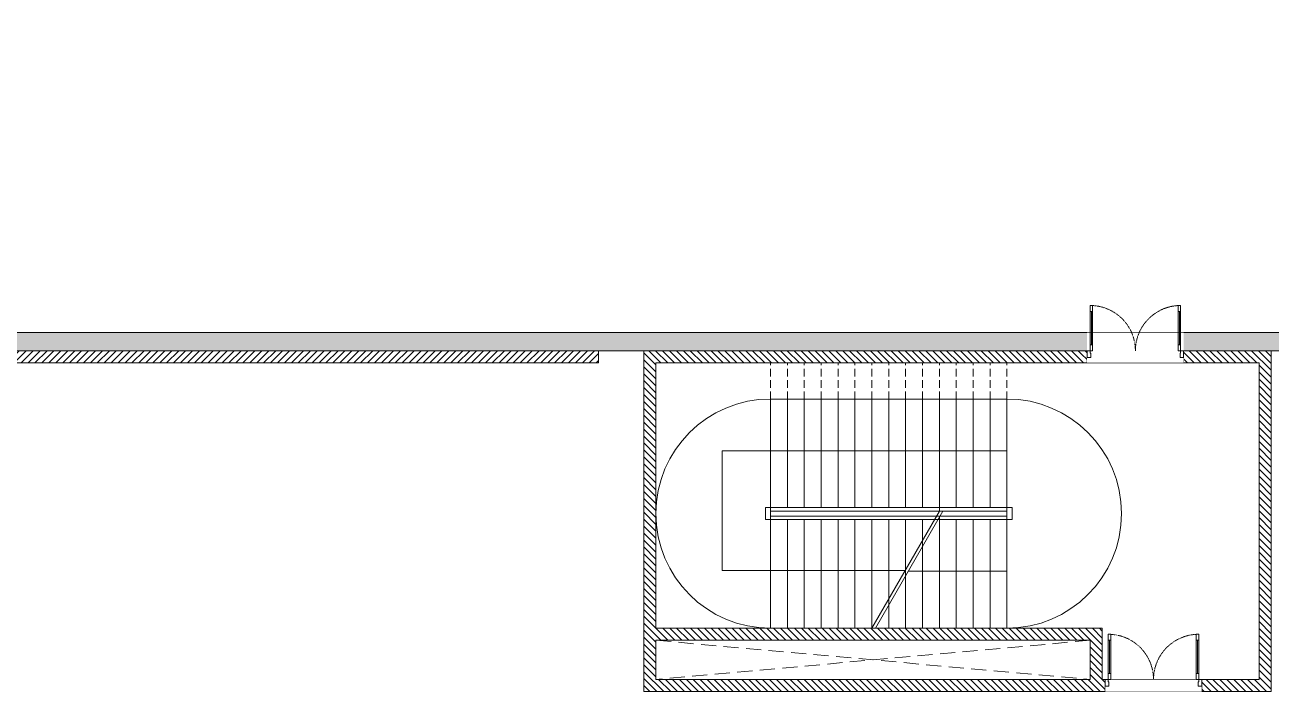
# Model space of a CAD drawing. Header units: millimetres. Extents: x -162958 to 167200, y -450 to 146301.
# Drawn here: x 22886 to 43550, y 135225 to 146301 of the extents above; entities that cross this region are included whole.
import ezdxf

# ---------------------------------------------------------------- set-up
doc = ezdxf.new("R2010")
doc.units = ezdxf.units.MM
doc.set_wipeout_variables(frame=1)
for name, pattern in [('Xr_MB nha xuong CM2$0$DASHED', [0.75, 0.5, -0.25]), ('Xr_MB nha xuong CM2$0$Xr_MB nha xuong + VP$0$HIDDEN2', [0.1875, 0.125, -0.0625]), ('Xr_MB nha xuong CM2$0$Xr_MB nha xuong + VP$0$HIDDENX2', [0.75, 0.5, -0.25])]:
    doc.linetypes.add(name, pattern=pattern)
doc.layers.get('0').update_dxf_attribs({"lineweight": 5})
for name, color, linetype, lineweight in [('CJSC.8-Cua', 15, 'Continuous', 5), ('Xr_MB nha xuong CM2$0$A-Solid-Stair', 151, 'Continuous', 5), ('Xr_MB nha xuong CM2$0$A-Solid-Wall H', 9, 'Continuous', 18), ('Xr_MB nha xuong CM2$0$A-Solid-WallC', 2, 'Continuous', 5), ('Xr_MB nha xuong CM2$0$A-Solid-WallL', 6, 'Continuous', 5), ('Xr_MB nha xuong CM2$0$CJSC.4-Net manh', 8, 'Continuous', 5), ('Xr_MB nha xuong CM2$0$Xr_MB nha xuong + VP$0$CJSC.11-Khuat', 169, 'Xr_MB nha xuong CM2$0$Xr_MB nha xuong + VP$0$HIDDENX2', 5), ('Xr_MB nha xuong CM2$0$Xr_MB nha xuong + VP$0$CJSC.2-Tuong', 8, 'Continuous', 5), ('Xr_MB nha xuong CM2$0$Xr_MB nha xuong + VP$0$CJSC.8-Cua', 15, 'Continuous', 5)]:
    doc.layers.add(name, color=color, linetype=linetype, lineweight=lineweight)

# ---------------------------------------------------------------- blocks, each defined once
blk = doc.blocks.new('Xr_MB nha xuong CM2$0$20261F 幕墙')
at = {"layer": 'Xr_MB nha xuong CM2$0$A-Solid-Wall H'}
h = blk.add_hatch(dxfattribs=at)
h.set_pattern_fill('GOST_WOOD', color=256, scale=25, angle=-90)
h.paths.add_polyline_path([(3205053, 2398934), (3205603, 2398934), (3205603, 2399234), (3161603, 2399234), (3161603, 2390984), (3161903, 2390984), (3161903, 2398934)])
h = blk.add_hatch(dxfattribs=at)
h.set_pattern_fill('ANSI31', color=256, scale=650)
h.set_pattern_definition([(45, (2194615.53, 817811.32), (-57.452426, 57.452426), [])])
h.paths.add_polyline_path([(3194003, 2398934), (3161903, 2398934), (3161903, 2398734), (3194003, 2398734)])
at = {"layer": 'Xr_MB nha xuong CM2$0$A-Solid-WallC', "linetype": 'ByBlock', "lineweight": 0, "ltscale": 0.1}
blk.add_lwpolyline([(3194003, 2398934), (3161903, 2398934), (3161903, 2398734), (3194003, 2398734)], close=True, dxfattribs=at)
at = {"layer": 'Xr_MB nha xuong CM2$0$A-Solid-WallL'}
blk.add_lwpolyline([(3205053, 2398934), (3205603, 2398934), (3205603, 2399234), (3161603, 2399234), (3161603, 2390984), (3161903, 2390984), (3161903, 2398934), (3205053, 2398934)], close=True, dxfattribs=at)
blk = doc.blocks.new('Xr_MB nha xuong CM2$0$loutiqiang01222')
at = {"layer": 'Xr_MB nha xuong CM2$0$A-Solid-Wall H'}
h = blk.add_hatch(dxfattribs=at)
h.set_pattern_fill('ANSI31', color=256, scale=650, angle=-180)
h.set_pattern_definition([(225, (3927284.35, 4044438.594), (57.452426, -57.452426), [])])
h.paths.add_polyline_path([(2827447, 2232316), (2827447, 2237966), (2837847, 2237966), (2837847, 2232316)])
h.paths.add_polyline_path([(2827647, 2236916), (2827647, 2232516), (2837647, 2232516), (2837647, 2237766), (2835047, 2237766), (2835047, 2236916)], flags=16)
h.paths.add_polyline_path([(2827647, 2237116), (2834847, 2237116), (2834847, 2237766), (2827647, 2237766)], flags=16)
at = {"layer": 'Xr_MB nha xuong CM2$0$A-Solid-WallC', "linetype": 'ByBlock', "lineweight": 0, "ltscale": 0.1}
blk.add_lwpolyline([(2827447, 2232316), (2827447, 2237966), (2837847, 2237966), (2837847, 2232316)], close=True, dxfattribs=at)
at = {"layer": 'Xr_MB nha xuong CM2$0$A-Solid-WallC'}
for points in [[(2827647, 2237116), (2834847, 2237116), (2834847, 2237766), (2827647, 2237766)], [(2827647, 2236916), (2827647, 2232516), (2837647, 2232516), (2837647, 2237766), (2835047, 2237766), (2835047, 2236916)]]:
    blk.add_lwpolyline(points, close=True, dxfattribs=at)
at = {"layer": 'Xr_MB nha xuong CM2$0$Xr_MB nha xuong + VP$0$CJSC.11-Khuat', "ltscale": 500}
for p, q in [((2827647, 2237116), (2834847, 2237766)), ((2834847, 2237116), (2827647, 2237766))]:
    blk.add_line(p, q, dxfattribs=at)
blk = doc.blocks.new('Xr_MB nha xuong CM2$0$xiaofangti01')
at = {"color": 0, "linetype": 'ByBlock', "lineweight": 0, "ltscale": 0.1}
for p, q in [((3297863, 2534458), (3297863, 2538258)), ((3297863, 2534458), (3297863, 2538258)), ((3297863, 2538258), (3301783, 2538258)), ((3298143, 2536458), (3298143, 2538258)), ((3298143, 2536458), (3298143, 2538258)), ((3298423, 2536458), (3298423, 2538258)), ((3298423, 2536458), (3298423, 2538258)), ((3298703, 2536458), (3298703, 2538258)), ((3298703, 2536458), (3298703, 2538258)), ((3298983, 2536398), (3298983, 2538258)), ((3298983, 2536398), (3298983, 2538258)), ((3299263, 2536458), (3299263, 2538258)), ((3299263, 2536458), (3299263, 2538258)), ((3299543, 2536458), (3299543, 2538258)), ((3299543, 2536458), (3299543, 2538258)), ((3299823, 2536458), (3299823, 2538258)), ((3299823, 2536458), (3299823, 2538258)), ((3300103, 2536458), (3300103, 2538258)), ((3300103, 2536458), (3300103, 2538258)), ((3300383, 2536458), (3300383, 2538258)), ((3300383, 2536458), (3300383, 2538258)), ((3300663, 2536458), (3300663, 2538258)), ((3300663, 2536458), (3300663, 2538258)), ((3300943, 2536458), (3300943, 2538258)), ((3300943, 2536458), (3300943, 2538258)), ((3301223, 2536458), (3301223, 2538258)), ((3301503, 2536458), (3301503, 2538258)), ((3301783, 2534458), (3301783, 2538258)), ((3302583, 2537397), (3297863, 2537397)), ((3302583, 2535416), (3302583, 2537397)), ((3297776, 2536458), (3297776, 2536258)), ((3301865, 2536458), (3297776, 2536458)), ((3301783, 2536398), (3297863, 2536398)), ((3300045, 2534458), (3298925, 2536398)), ((3300045, 2534458), (3298925, 2536398)), ((3300103, 2534458), (3298983, 2536398)), ((3300103, 2534458), (3298983, 2536398)), ((3301865, 2536458), (3301865, 2536258)), ((3301865, 2536258), (3297776, 2536258)), ((3301783, 2536318), (3297863, 2536318)), ((3298143, 2534458), (3298143, 2536258)), ((3298143, 2534458), (3298143, 2536258)), ((3298423, 2534458), (3298423, 2536258)), ((3298423, 2534458), (3298423, 2536258)), ((3298703, 2534458), (3298703, 2536258)), ((3298703, 2534458), (3298703, 2536258)), ((3298983, 2534458), (3298983, 2536298)), ((3298983, 2534458), (3298983, 2536298)), ((3299263, 2534458), (3299263, 2536258)), ((3299263, 2534458), (3299263, 2536258)), ((3299543, 2534458), (3299543, 2536258)), ((3299543, 2534458), (3299543, 2536258)), ((3299823, 2534458), (3299823, 2536258)), ((3299823, 2534458), (3299823, 2536258)), ((3300103, 2534458), (3300103, 2536258)), ((3300103, 2534458), (3300103, 2536258)), ((3300383, 2534458), (3300383, 2536258)), ((3300383, 2534458), (3300383, 2536258)), ((3300663, 2534458), (3300663, 2536258)), ((3300663, 2534458), (3300663, 2536258)), ((3300943, 2534458), (3300943, 2536258)), ((3300943, 2534458), (3300943, 2536258)), ((3301223, 2534458), (3301223, 2536258)), ((3301503, 2534458), (3301503, 2536258)), ((3299499, 2535403), (3297863, 2535403)), ((3299549, 2535416), (3302583, 2535416)), ((3297863, 2534458), (3301783, 2534458))]:
    blk.add_line(p, q, dxfattribs=at)
for centre, start, end in [((3297863, 2536358), 90.0006, 269.9994), ((3301783, 2536358), 270.0006, 89.9994)]:
    blk.add_arc(centre, 1900, start, end, dxfattribs=at)
blk.add_solid([(3299824, 2535416), (3299823, 2535416), (3299824, 2535417)], dxfattribs=at)
blk.add_solid([(3299824, 2535416), (3299823, 2535416), (3299824, 2535417)], dxfattribs=at)
blk = doc.blocks.new('*U190')
for p, q in [((-1510, 650), (-1550, 650)), ((-1530, 100), (-1530, 650)), ((-90, 650), (-50, 650)), ((-70, 100), (-70, 650)), ((-1510, 100), (-1550, 100)), ((-90, 100), (-50, 100))]:
    blk.add_line(p, q)
for points in [[(-1550, 0), (-1510, 0), (-1510, 750), (-1550, 750)], [(-50, 0), (-90, 0), (-90, 750), (-50, 750)], [(-1600, -110), (-1540, -110), (-1540, -40), (-1550, -40), (-1550, 0), (-1600, 0)], [(0, -110), (-60, -110), (-60, -40), (-50, -40), (-50, 0), (0, 0)]]:
    blk.add_lwpolyline(points, close=True)
at = {"linetype": 'Xr_MB nha xuong CM2$0$Xr_MB nha xuong + VP$0$HIDDEN2'}
for centre, start, end in [((-1550, 0), 0, 90), ((-50, 0), 90, 180)]:
    blk.add_arc(centre, 750, start, end, dxfattribs=at)
blk = doc.blocks.new('Xr_MB nha xuong CM2$0$2026Xr_MB nha xuong + VP$0$loutimen2')
at = {"layer": 'Xr_MB nha xuong CM2$0$Xr_MB nha xuong + VP$0$CJSC.8-Cua'}
blk.add_lwpolyline([(23500.322, -25603.79), (23500.322, -25603.99), (23501.922, -25603.99), (23501.922, -25603.79)], close=True, dxfattribs=at)
at = {"color": 250}
blk.add_wipeout([(23500.322, -25603.79), (23500.322, -25603.99), (23501.922, -25603.99), (23501.922, -25603.79)], dxfattribs=at).dxf.layer = 'Xr_MB nha xuong CM2$0$Xr_MB nha xuong + VP$0$CJSC.8-Cua'
at = {"layer": 'Xr_MB nha xuong CM2$0$Xr_MB nha xuong + VP$0$CJSC.8-Cua', "xscale": -0.001, "yscale": 0.001, "zscale": 0.001, "rotation": 180}
blk.add_blockref('*U190', (23501.922, -25603.99), dxfattribs=at)

msp = doc.modelspace()

# ---------------------------------------------------------------- block references
at = {"layer": 'CJSC.8-Cua'}
msp.add_blockref('Xr_MB nha xuong CM2$0$20261F 幕墙', (-3161603.5, -2258033.7), dxfattribs=at)

# ---------------------------------------------------------------- next in the draw order: linework, layer by layer
at = {"layer": 'Xr_MB nha xuong CM2$0$A-Solid-Stair', "linetype": 'Xr_MB nha xuong CM2$0$Xr_MB nha xuong + VP$0$HIDDEN2', "ltscale": 1000}
for p, q in [((35249.8, 140099.9), (35249.8, 140699.6)), ((35529.8, 140099.9), (35529.8, 140699.6)), ((35809.8, 140099.9), (35809.8, 140699.6)), ((36089.8, 140099.9), (36089.8, 140699.6)), ((36369.8, 140099.9), (36369.8, 140699.6)), ((36649.8, 140099.9), (36649.8, 140699.6)), ((36929.8, 140099.9), (36929.8, 140699.6)), ((37209.8, 140099.9), (37209.8, 140699.6)), ((37489.8, 140099.9), (37489.8, 140699.6)), ((37769.8, 140099.9), (37769.8, 140699.6)), ((38049.8, 140099.9), (38049.8, 140699.6)), ((38329.8, 140099.9), (38329.8, 140699.6)), ((38609.8, 140099.9), (38609.8, 140699.6)), ((38889.8, 140099.9), (38889.8, 140699.6)), ((39169.8, 140099.9), (39169.8, 140699.6))]:
    msp.add_line(p, q, dxfattribs=at)
at = {"layer": 'Xr_MB nha xuong CM2$0$CJSC.4-Net manh', "linetype": 'Xr_MB nha xuong CM2$0$DASHED', "ltscale": 2000, "const_width": 3}
msp.add_lwpolyline([(-0.2, -0.2), (165999.8, -0.2), (165999.8, 146299.9), (-0.2, 146299.9)], close=True, dxfattribs=at)
at = {"layer": 'Xr_MB nha xuong CM2$0$Xr_MB nha xuong + VP$0$CJSC.8-Cua', "elevation": 0}
msp.add_lwpolyline([(40499.8, 140700), (40499.8, 140900), (42099.8, 140900), (42099.8, 140700)], close=True, dxfattribs=at)

# ---------------------------------------------------------------- next in the draw order: block references
at = {"layer": 'Xr_MB nha xuong CM2$0$A-Solid-Stair', "xscale": -1}
msp.add_blockref('Xr_MB nha xuong CM2$0$xiaofangti01', (3337032.7, -2398157.9), dxfattribs=at)
at = {"layer": 'Xr_MB nha xuong CM2$0$A-Solid-WallC', "xscale": -1, "rotation": 180}
msp.add_blockref('Xr_MB nha xuong CM2$0$loutiqiang01222', (-2794296.8, 2373216.2), dxfattribs=at)

# ---------------------------------------------------------------- next in the draw order: block references
at = {"layer": 'Xr_MB nha xuong CM2$0$Xr_MB nha xuong + VP$0$CJSC.2-Tuong', "color": 10, "xscale": -1000, "yscale": 1000, "zscale": 1000, "rotation": 180}
msp.add_blockref('Xr_MB nha xuong CM2$0$2026Xr_MB nha xuong + VP$0$loutimen2', (-23459521.8, -25468540.2), dxfattribs=at)

# ---------------------------------------------------------------- next in the draw order: wipeouts: each hides what was drawn before it
at = {"color": 250}
msp.add_wipeout([(40499.8, 140700), (40499.8, 141200), (42099.8, 141200), (42099.8, 140700)], dxfattribs=at).dxf.layer = 'Xr_MB nha xuong CM2$0$Xr_MB nha xuong + VP$0$CJSC.8-Cua'

# ---------------------------------------------------------------- next in the draw order: block references
at = {"layer": 'Xr_MB nha xuong CM2$0$Xr_MB nha xuong + VP$0$CJSC.8-Cua'}
msp.add_blockref('*U190', (42099.8, 140900), dxfattribs=at)

doc.saveas('drawing.dxf')
